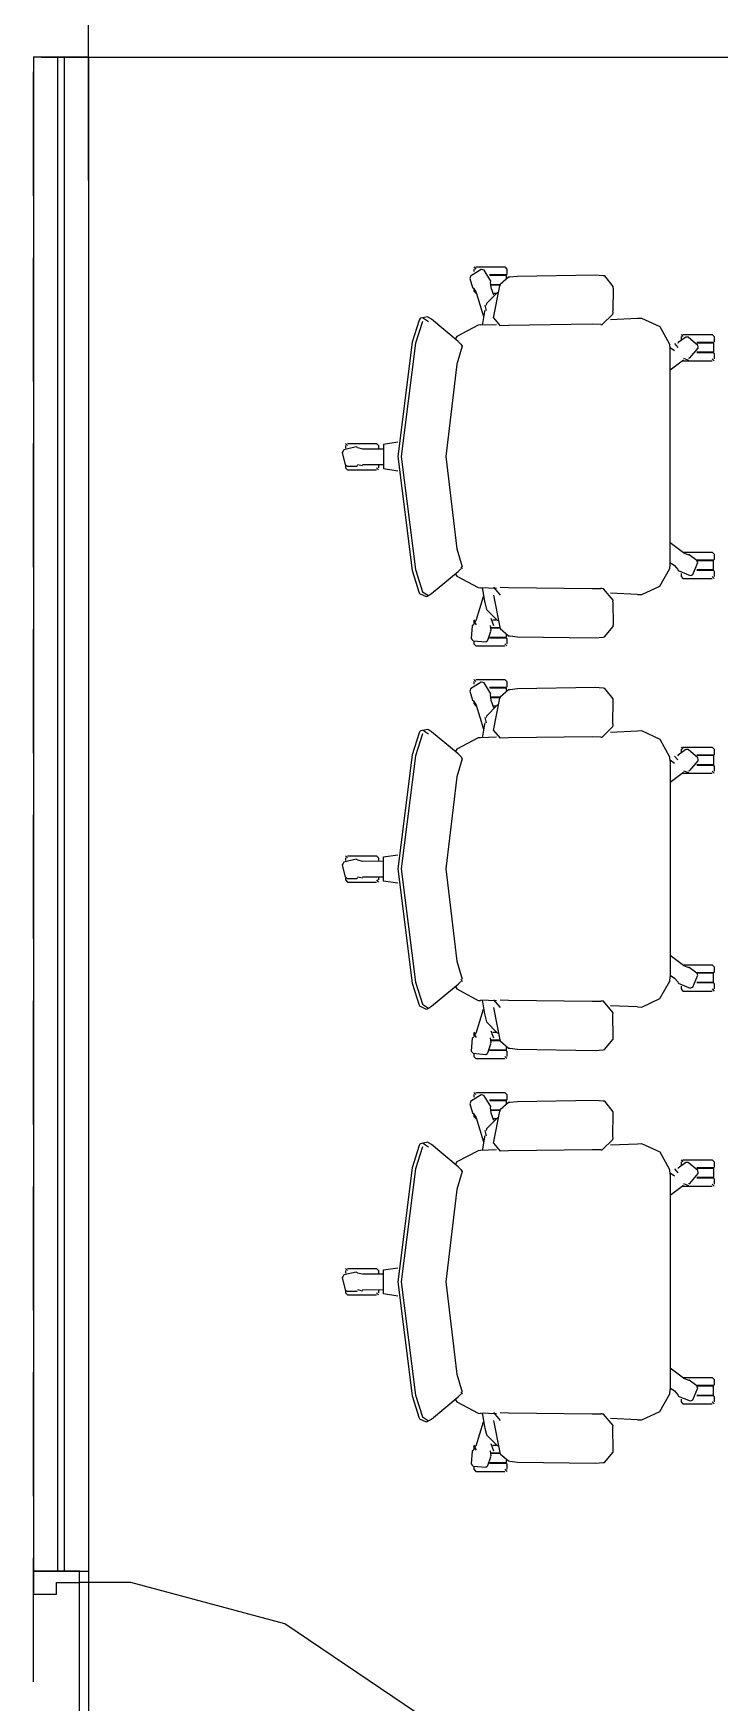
# Model space of a CAD drawing. Extents: x 0 to 23.4, y 0 to 16.5.
# Drawn here: x 4.711 to 5.038, y 9.321 to 10.117 of the extents above; entities that cross this region are included whole.
import ezdxf

# ---------------------------------------------------------------- set-up
doc = ezdxf.new("R2010")
doc.units = 0
doc.layers.get('0').update_dxf_attribs({"linetype": 'CONTINUOUS'})

msp = doc.modelspace()

# ---------------------------------------------------------------- linework, layer by layer
at = {"color": 0}
for points in [[(4.73699, 9.0561), (4.73665, 13.0203)], [(4.71061, 10.1062), (4.71061, 9.38417)], [(4.71061, 10.1062), (4.73687, 10.1062)], [(4.71425, 10.106), (5.68158, 10.106)], [(4.72217, 10.1062), (4.72217, 9.38417)], [(4.72532, 10.1062), (4.72532, 9.38417)], [(4.73687, 10.1062), (4.73687, 9.38417)], [(4.71067, 10.0399), (4.71061, 10.099)], [(4.71067, 9.95139), (4.71067, 10.0104)], [(4.92057, 10.006), (4.9215, 10.0049)], [(4.92057, 10.0049), (4.92057, 10.0038)], [(4.9215, 10.006), (4.93539, 10.006)], [(4.93539, 10.006), (4.93631, 10.0049)], [(4.93631, 10.0049), (4.93631, 10.0024)], [(4.92854, 9.99853), (4.92865, 9.99924), (4.92546, 10.0044), (4.92481, 10.0046), (4.9241, 10.0047), (4.91894, 10.0016), (4.91878, 10.0009), (4.91868, 10.0004), (4.92003, 9.99621), (4.92042, 9.99588)], [(4.93604, 10.0022), (4.928, 10.0022)], [(4.93604, 10.0019), (4.92817, 10.0019)], [(4.92844, 9.99853), (4.92871, 9.99615)], [(4.93317, 9.9975), (4.9285, 9.9975)], [(4.93311, 9.99724), (4.9285, 9.99724)], [(4.92996, 9.98167), (4.93306, 9.99701)], [(4.93772, 10.0011), (4.93712, 10.0011), (4.93317, 9.99761), (4.93306, 9.99701)], [(4.93604, 10.0024), (4.93631, 10.0022)], [(4.93604, 10.0019), (4.93604, 10.0007)], [(4.98226, 10.0018), (4.97851, 10.0021), (4.9414, 10.0015), (4.93772, 10.0011)], [(4.98703, 9.99593), (4.98708, 9.99669), (4.98307, 10.0017), (4.98236, 10.0018), (4.98236, 10.0018), (4.98226, 10.0018), (4.98226, 10.0018)], [(4.92042, 9.99588), (4.92165, 9.99382)], [(4.92057, 9.99561), (4.92057, 9.99442)], [(4.92057, 9.99442), (4.9215, 9.99343)], [(4.9215, 9.99343), (4.92176, 9.99343)], [(4.92165, 9.99382), (4.92524, 9.98236)], [(4.9324, 9.99388), (4.93164, 9.99371), (4.92665, 9.9885), (4.92649, 9.98774)], [(4.92871, 9.99615), (4.9299, 9.99268)], [(4.92964, 9.99343), (4.93126, 9.99343)], [(4.98703, 9.99593), (4.98693, 9.98492)], [(4.89893, 9.98193), (4.8986, 9.98215), (4.89513, 9.9815), (4.89492, 9.98118), (4.89486, 9.98112), (4.89458, 9.98062), (4.89458, 9.98058)], [(4.89615, 9.98193), (4.89893, 9.98004)], [(4.91433, 9.96924), (4.91319, 9.97049), (4.90033, 9.98107), (4.89893, 9.98193)], [(4.92589, 9.98529), (4.92572, 9.98475), (4.92469, 9.97894), (4.92464, 9.97835)], [(4.92589, 9.98774), (4.92649, 9.98529)], [(4.9299, 9.98167), (4.93321, 9.97797)], [(4.98107, 9.97857), (4.98182, 9.97857), (4.98693, 9.98351), (4.98699, 9.98432), (4.98699, 9.98432), (4.98693, 9.98486), (4.98693, 9.98492)], [(4.99858, 9.98133), (4.98574, 9.98079)], [(5.01417, 9.96696), (5.01406, 9.96903), (5.00939, 9.97737), (5.00071, 9.98144), (4.99864, 9.98133), (4.99864, 9.98133), (4.99858, 9.98133), (4.99858, 9.98133)], [(4.89458, 9.98058), (4.89111, 9.97006), (4.88428, 9.91564), (4.89111, 9.86122), (4.89458, 9.85064)], [(4.89615, 9.98004), (4.89274, 9.96957), (4.8859, 9.91564), (4.89274, 9.86165), (4.89615, 9.85113)], [(4.92383, 9.97831), (4.92264, 9.97825), (4.91249, 9.97282), (4.91183, 9.97185)], [(4.93137, 9.97846), (4.92383, 9.97819)], [(4.98107, 9.97857), (4.97706, 9.97863), (4.93718, 9.97814), (4.93321, 9.97797)], [(5.01937, 9.97379), (5.02029, 9.97276)], [(5.02029, 9.97379), (5.03418, 9.97379)], [(5.03418, 9.97379), (5.0351, 9.97276)], [(4.9151, 9.96815), (4.91249, 9.95958), (4.90728, 9.91558), (4.91249, 9.87158), (4.9151, 9.86301)], [(4.91433, 9.96924), (4.9151, 9.96815)], [(5.01417, 9.96761), (5.01628, 9.96615)], [(5.01417, 9.86426), (5.01417, 9.96707)], [(5.01628, 9.96946), (5.01785, 9.96761)], [(5.02285, 9.96251), (5.02349, 9.96257), (5.0275, 9.96724), (5.02746, 9.96789), (5.0274, 9.96858), (5.02274, 9.97254), (5.02208, 9.9725), (5.0216, 9.9725), (5.01801, 9.96989), (5.01785, 9.96946)], [(5.01937, 9.97276), (5.01937, 9.97146)], [(5.03483, 9.96994), (5.02686, 9.96994)], [(5.03483, 9.96506), (5.02686, 9.96506)], [(5.03483, 9.96967), (5.02696, 9.96967)], [(5.03483, 9.96533), (5.02696, 9.96533)], [(5.03483, 9.97021), (5.0351, 9.96994)], [(5.03483, 9.96967), (5.03483, 9.96533)], [(5.03483, 9.96506), (5.0351, 9.96479)], [(5.0351, 9.97276), (5.0351, 9.97021)], [(5.02061, 9.96158), (5.01417, 9.95682)], [(5.02018, 9.96126), (5.03418, 9.96126)], [(5.02061, 9.96251), (5.02285, 9.96158)], [(5.03418, 9.96224), (5.0351, 9.96126)], [(5.0351, 9.96479), (5.0351, 9.96224)], [(4.71067, 9.86279), (4.71067, 9.92182)], [(4.86513, 9.91982), (4.86453, 9.92019), (4.85856, 9.91872), (4.85824, 9.91812), (4.85786, 9.91758), (4.85926, 9.91163), (4.85986, 9.91124), (4.86025, 9.91103), (4.86469, 9.91103), (4.86513, 9.91124)], [(4.85943, 9.92182), (4.86035, 9.92079)], [(4.85943, 9.92079), (4.85943, 9.9196)], [(4.86035, 9.92182), (4.87424, 9.92182)], [(4.86513, 9.91982), (4.86746, 9.91928)], [(4.86746, 9.91928), (4.87756, 9.91932)], [(4.87424, 9.92182), (4.87517, 9.92079)], [(4.87517, 9.92079), (4.87517, 9.91932)], [(4.88439, 9.92236), (4.87756, 9.92139), (4.87756, 9.90983), (4.88439, 9.90881)], [(4.85943, 9.91146), (4.85943, 9.91026)], [(4.85943, 9.91026), (4.86035, 9.90929)], [(4.86035, 9.90929), (4.87424, 9.90929)], [(4.86513, 9.91183), (4.86746, 9.91124)], [(4.86746, 9.91183), (4.87756, 9.91174)], [(4.87424, 9.91026), (4.87517, 9.90929)], [(4.87517, 9.91174), (4.87517, 9.91026)], [(5.02061, 9.86962), (5.01417, 9.8744)], [(5.02018, 9.86996), (5.03418, 9.86996)], [(5.02061, 9.86962), (5.02285, 9.86871)], [(5.03418, 9.86996), (5.0351, 9.86897)], [(4.89893, 9.84928), (4.90033, 9.85021), (4.91319, 9.86079), (4.91433, 9.86199)], [(4.91433, 9.86301), (4.9151, 9.86199)], [(4.99858, 9.84987), (5.00065, 9.84983), (5.00933, 9.85379), (5.01406, 9.86214), (5.01417, 9.86421), (5.01417, 9.86421), (5.01417, 9.86426), (5.01417, 9.86426)], [(5.01417, 9.86507), (5.01628, 9.86361)], [(5.01628, 9.86361), (5.01785, 9.86176)], [(5.01785, 9.86176), (5.01807, 9.86117), (5.02371, 9.85883), (5.02436, 9.85906), (5.02501, 9.85932), (5.02735, 9.86501), (5.02707, 9.86561), (5.02686, 9.86604), (5.02328, 9.86871), (5.02285, 9.86871)], [(5.03483, 9.86615), (5.02686, 9.86615)], [(5.03483, 9.86589), (5.02696, 9.86589)], [(5.03483, 9.86643), (5.0351, 9.86615)], [(5.03483, 9.86149), (5.03483, 9.86589)], [(5.0351, 9.86897), (5.0351, 9.86643)], [(4.91189, 9.85943), (4.91254, 9.85851), (4.92264, 9.85308), (4.92383, 9.85303)], [(5.01937, 9.85975), (5.01937, 9.85846)], [(5.01937, 9.85846), (5.02029, 9.85742)], [(5.02029, 9.85742), (5.03418, 9.85742)], [(5.03483, 9.86122), (5.02686, 9.86122)], [(5.03483, 9.86149), (5.02696, 9.86149)], [(5.03418, 9.85846), (5.0351, 9.85742)], [(5.03483, 9.86122), (5.0351, 9.861)], [(5.0351, 9.861), (5.0351, 9.85846)], [(4.89458, 9.85064), (4.89469, 9.85026), (4.89794, 9.84885), (4.89833, 9.84896), (4.89839, 9.84901), (4.89887, 9.84928), (4.89893, 9.84928)], [(4.89615, 9.85113), (4.89893, 9.84928)], [(4.92165, 9.8374), (4.92524, 9.84885)], [(4.93137, 9.85271), (4.92383, 9.85303)], [(4.92464, 9.85286), (4.92469, 9.85232), (4.92572, 9.84651), (4.92589, 9.84592)], [(4.92589, 9.84592), (4.92649, 9.84343)], [(4.9299, 9.85325), (4.93321, 9.8495)], [(4.92996, 9.8495), (4.93306, 9.83421)], [(4.93321, 9.85325), (4.93718, 9.85314), (4.97706, 9.85265), (4.98107, 9.85265)], [(4.98693, 9.84631), (4.98699, 9.84711), (4.98242, 9.85254), (4.98167, 9.8526), (4.98161, 9.85265), (4.98118, 9.85265), (4.98107, 9.85265)], [(4.99858, 9.84987), (4.98574, 9.85042)], [(4.98693, 9.84631), (4.98703, 9.83524)], [(4.92057, 9.83778), (4.9215, 9.83675)], [(4.9215, 9.83778), (4.92176, 9.83778)], [(4.92649, 9.84343), (4.92665, 9.84272), (4.93164, 9.83757), (4.9324, 9.83735)], [(4.92871, 9.83854), (4.9299, 9.83507)], [(4.92964, 9.83778), (4.93126, 9.83778)], [(4.71067, 9.77419), (4.71067, 9.83328)], [(4.92042, 9.83535), (4.91986, 9.8349), (4.91932, 9.82878), (4.91982, 9.82824), (4.92025, 9.82775), (4.92638, 9.82726), (4.92692, 9.82769), (4.92725, 9.82801), (4.92865, 9.83225), (4.92854, 9.83268)], [(4.92042, 9.8374), (4.92165, 9.83535)], [(4.92057, 9.83675), (4.92057, 9.83556)], [(4.92844, 9.83507), (4.92871, 9.83268)], [(4.93311, 9.83393), (4.9285, 9.83393)], [(4.93317, 9.83371), (4.9285, 9.83371)], [(4.93306, 9.83421), (4.93317, 9.83365), (4.93712, 9.83014), (4.93772, 9.83008)], [(4.93604, 9.83051), (4.93604, 9.82932)], [(4.93772, 9.83008), (4.9414, 9.82969), (4.97851, 9.82915), (4.98226, 9.82943)], [(4.98226, 9.82943), (4.98296, 9.82954), (4.98708, 9.83447), (4.98703, 9.83518), (4.98703, 9.83518), (4.98703, 9.83524), (4.98703, 9.83524)], [(4.92057, 9.82742), (4.92057, 9.82622)], [(4.92057, 9.82622), (4.9215, 9.82525)], [(4.9215, 9.82525), (4.93539, 9.82525)], [(4.93604, 9.82904), (4.928, 9.82904)], [(4.93604, 9.82932), (4.92817, 9.82932)], [(4.93539, 9.82622), (4.93631, 9.82525)], [(4.93604, 9.82904), (4.93631, 9.82878)], [(4.93631, 9.82878), (4.93631, 9.82622)], [(4.92854, 9.80181), (4.92865, 9.80251), (4.92546, 9.80772), (4.92481, 9.80789), (4.9241, 9.80806), (4.91894, 9.80485), (4.91878, 9.80414), (4.91868, 9.80371), (4.92003, 9.79949), (4.92042, 9.79915)], [(4.92057, 9.80925), (4.9215, 9.80826)], [(4.92057, 9.80826), (4.92057, 9.80707)], [(4.9215, 9.80925), (4.93539, 9.80925)], [(4.93539, 9.80925), (4.93631, 9.80826)], [(4.93631, 9.80826), (4.93631, 9.80572)], [(4.92042, 9.79915), (4.92165, 9.7971)], [(4.92057, 9.79893), (4.92057, 9.79775)], [(4.93604, 9.80544), (4.928, 9.80544)], [(4.93604, 9.80518), (4.92817, 9.80518)], [(4.92844, 9.80181), (4.92871, 9.79943)], [(4.93317, 9.80078), (4.9285, 9.80078)], [(4.93311, 9.80057), (4.9285, 9.80057)], [(4.92871, 9.79943), (4.9299, 9.79596)], [(4.92996, 9.78494), (4.93306, 9.80029)], [(4.93772, 9.80442), (4.93712, 9.80442), (4.93317, 9.80089), (4.93306, 9.80029)], [(4.93604, 9.80572), (4.93631, 9.80544)], [(4.93604, 9.80518), (4.93604, 9.80399)], [(4.98226, 9.80507), (4.97851, 9.80539), (4.9414, 9.80485), (4.93772, 9.80442)], [(4.98703, 9.79926), (4.98708, 9.80003), (4.98307, 9.80501), (4.98236, 9.80507), (4.98236, 9.80507), (4.98226, 9.80507), (4.98226, 9.80507)], [(4.98693, 9.78819), (4.98703, 9.79926)], [(4.92057, 9.79775), (4.9215, 9.79671)], [(4.9215, 9.79671), (4.92176, 9.79671)], [(4.92165, 9.7971), (4.92524, 9.78564)], [(4.92589, 9.79107), (4.92649, 9.78857)], [(4.9324, 9.79715), (4.93164, 9.79699), (4.92665, 9.79183), (4.92649, 9.79107)], [(4.92964, 9.79671), (4.93126, 9.79671)], [(4.89458, 9.78386), (4.89111, 9.77333), (4.88428, 9.71892), (4.89111, 9.6645), (4.89458, 9.65392)], [(4.89615, 9.78331), (4.89274, 9.77285), (4.8859, 9.71892), (4.89274, 9.66493), (4.89615, 9.65446)], [(4.89893, 9.78521), (4.8986, 9.78549), (4.89513, 9.78483), (4.89492, 9.78444), (4.89486, 9.78444), (4.89458, 9.7839), (4.89458, 9.78386)], [(4.89615, 9.78521), (4.89893, 9.78331)], [(4.91433, 9.77251), (4.91319, 9.77376), (4.90033, 9.78435), (4.89893, 9.78521)], [(4.92589, 9.78857), (4.92572, 9.78803), (4.92469, 9.78222), (4.92464, 9.78162)], [(4.9299, 9.78494), (4.93321, 9.78125)], [(4.98107, 9.78185), (4.98182, 9.78185), (4.98693, 9.78683), (4.98699, 9.7876), (4.98699, 9.78776), (4.98693, 9.78814), (4.98693, 9.78819)], [(4.99858, 9.78461), (4.98574, 9.78407)], [(5.01417, 9.77024), (5.01406, 9.77229), (5.00939, 9.78065), (5.00071, 9.78472), (4.99864, 9.78461), (4.99864, 9.78461), (4.99858, 9.78461), (4.99858, 9.78461)], [(4.92383, 9.78147), (4.92264, 9.78142), (4.91254, 9.77604), (4.91189, 9.77507)], [(4.93137, 9.78179), (4.92383, 9.78147)], [(4.98107, 9.78185), (4.97706, 9.7819), (4.93718, 9.78142), (4.93321, 9.78125)], [(5.02285, 9.76579), (5.02349, 9.76585), (5.0275, 9.77056), (5.02746, 9.77121), (5.0274, 9.77192), (5.02274, 9.77587), (5.02208, 9.77582), (5.0216, 9.77582), (5.01801, 9.77317), (5.01785, 9.77274)], [(5.01937, 9.77707), (5.02029, 9.77604)], [(5.01937, 9.77604), (5.01937, 9.77474)], [(5.02029, 9.77707), (5.03418, 9.77707)], [(5.03418, 9.77707), (5.0351, 9.77604)], [(5.0351, 9.77604), (5.0351, 9.77349)], [(4.9151, 9.77143), (4.91249, 9.76292), (4.90728, 9.71892), (4.91249, 9.67492), (4.9151, 9.66635)], [(4.91433, 9.77251), (4.9151, 9.77143)], [(5.01417, 9.77089), (5.01628, 9.76942)], [(5.01417, 9.77024), (5.01417, 9.66743)], [(5.01628, 9.77274), (5.01785, 9.77089)], [(5.03483, 9.77322), (5.02686, 9.77322)], [(5.03483, 9.76833), (5.02686, 9.76833)], [(5.03483, 9.773), (5.02696, 9.773)], [(5.03483, 9.76861), (5.02696, 9.76861)], [(5.03483, 9.77349), (5.0351, 9.77322)], [(5.03483, 9.773), (5.03483, 9.76861)], [(5.03483, 9.76833), (5.0351, 9.76807)], [(5.0351, 9.76807), (5.0351, 9.76551)], [(5.02061, 9.76486), (5.01417, 9.7601)], [(5.02018, 9.76454), (5.03418, 9.76454)], [(5.02061, 9.76579), (5.02285, 9.76486)], [(5.03418, 9.76551), (5.0351, 9.76454)], [(4.71067, 9.68565), (4.71067, 9.74468)], [(4.86513, 9.72325), (4.86453, 9.72364), (4.85856, 9.72217), (4.85824, 9.72157), (4.85786, 9.72097), (4.85926, 9.71506), (4.85986, 9.71468), (4.86025, 9.71446), (4.86469, 9.71446), (4.86513, 9.71468)], [(4.85943, 9.72521), (4.86035, 9.72424)], [(4.85943, 9.72424), (4.85943, 9.72304)], [(4.86035, 9.72521), (4.87424, 9.72521)], [(4.86513, 9.72325), (4.86746, 9.72265)], [(4.86746, 9.72265), (4.87756, 9.72276)], [(4.87424, 9.72521), (4.87517, 9.72424)], [(4.87517, 9.72424), (4.87517, 9.72276)], [(4.88439, 9.71213), (4.87756, 9.71311), (4.87756, 9.72467), (4.88439, 9.72569)], [(4.85943, 9.7149), (4.85943, 9.71371)], [(4.85943, 9.71371), (4.86035, 9.71268)], [(4.86035, 9.71268), (4.87424, 9.71268)], [(4.86513, 9.71522), (4.86746, 9.71468)], [(4.86746, 9.71522), (4.87756, 9.71517)], [(4.87424, 9.71371), (4.87517, 9.71268)], [(4.87517, 9.71517), (4.87517, 9.71371)], [(5.02061, 9.6729), (5.01417, 9.67768)], [(5.01785, 9.66504), (5.01807, 9.66444), (5.02371, 9.66211), (5.02436, 9.66233), (5.02501, 9.6626), (5.02735, 9.66829), (5.02707, 9.66889), (5.02686, 9.66932), (5.02328, 9.67199), (5.02285, 9.67199)], [(5.02018, 9.67324), (5.03418, 9.67324)], [(5.02061, 9.6729), (5.02285, 9.67199)], [(5.03418, 9.67324), (5.0351, 9.67225)], [(5.0351, 9.67225), (5.0351, 9.66971)], [(4.89893, 9.65256), (4.90033, 9.65349), (4.91319, 9.66407), (4.91433, 9.66525)], [(4.91183, 9.66265), (4.91249, 9.66174), (4.92264, 9.65625), (4.92383, 9.65619)], [(4.91433, 9.66635), (4.9151, 9.66525)], [(4.99858, 9.65315), (5.00065, 9.6531), (5.00933, 9.65712), (5.01406, 9.66542), (5.01417, 9.66749), (5.01417, 9.66749), (5.01417, 9.66754), (5.01417, 9.66754)], [(5.01417, 9.66835), (5.01628, 9.66689)], [(5.01628, 9.66689), (5.01785, 9.66504)], [(5.01937, 9.66303), (5.01937, 9.66174)], [(5.03483, 9.66943), (5.02686, 9.66943)], [(5.03483, 9.66456), (5.02686, 9.66456)], [(5.03483, 9.66917), (5.02696, 9.66917)], [(5.03483, 9.66482), (5.02696, 9.66482)], [(5.03483, 9.66971), (5.0351, 9.66943)], [(5.03483, 9.66482), (5.03483, 9.66917)], [(5.03483, 9.66456), (5.0351, 9.66428)], [(5.0351, 9.66428), (5.0351, 9.66174)], [(4.71067, 9.59706), (4.71067, 9.65608)], [(4.93137, 9.65603), (4.92383, 9.65631)], [(4.92464, 9.65614), (4.92469, 9.6556), (4.92572, 9.64979), (4.92589, 9.64919)], [(4.9299, 9.65653), (4.93321, 9.65283)], [(4.93321, 9.65653), (4.93718, 9.65642), (4.97706, 9.65593), (4.98107, 9.65593)], [(4.98693, 9.64958), (4.98699, 9.65039), (4.98242, 9.65582), (4.98167, 9.65588), (4.98161, 9.65593), (4.98118, 9.65593), (4.98107, 9.65593)], [(5.01937, 9.66174), (5.02029, 9.66069)], [(5.02029, 9.66069), (5.03418, 9.66069)], [(5.03418, 9.66174), (5.0351, 9.66069)], [(4.89458, 9.65392), (4.89469, 9.6536), (4.89794, 9.65213), (4.89833, 9.65224), (4.89839, 9.65229), (4.89887, 9.65256), (4.89893, 9.65256)], [(4.89615, 9.65446), (4.89893, 9.65256)], [(4.92165, 9.64068), (4.92524, 9.65213)], [(4.92589, 9.64919), (4.92649, 9.64675)], [(4.92649, 9.64675), (4.92665, 9.64606), (4.93164, 9.64085), (4.9324, 9.64063)], [(4.92996, 9.65283), (4.93306, 9.63747)], [(4.99858, 9.65315), (4.98574, 9.65369)], [(4.98703, 9.63857), (4.98693, 9.64958)], [(4.92042, 9.64068), (4.92165, 9.63861)], [(4.92057, 9.64106), (4.9215, 9.64008)], [(4.92057, 9.64008), (4.92057, 9.63883)], [(4.9215, 9.64106), (4.92176, 9.64106)], [(4.92871, 9.64182), (4.9299, 9.63835)], [(4.92964, 9.64106), (4.93126, 9.64106)], [(4.92042, 9.63861), (4.91986, 9.63818), (4.91932, 9.63211), (4.91982, 9.63157), (4.92025, 9.63108), (4.92638, 9.63053), (4.92692, 9.63097), (4.92725, 9.63129), (4.92865, 9.63553), (4.92854, 9.63596)], [(4.92057, 9.63075), (4.92057, 9.62956)], [(4.93604, 9.63232), (4.928, 9.63232)], [(4.93604, 9.6326), (4.92817, 9.6326)], [(4.92844, 9.63835), (4.92871, 9.63596)], [(4.93311, 9.63726), (4.9285, 9.63726)], [(4.93317, 9.63699), (4.9285, 9.63699)], [(4.93306, 9.63747), (4.93317, 9.63693), (4.93712, 9.63346), (4.93772, 9.63342)], [(4.93604, 9.63379), (4.93604, 9.6326)], [(4.93604, 9.63232), (4.93631, 9.63211)], [(4.93631, 9.63211), (4.93631, 9.62956)], [(4.93772, 9.63342), (4.9414, 9.63297), (4.97851, 9.63243), (4.98226, 9.63271)], [(4.98226, 9.63271), (4.98296, 9.63282), (4.98708, 9.63775), (4.98703, 9.63846), (4.98703, 9.63846), (4.98703, 9.63857), (4.98703, 9.63857)], [(4.92057, 9.62956), (4.9215, 9.62853)], [(4.9215, 9.62853), (4.93539, 9.62853)], [(4.93539, 9.62956), (4.93631, 9.62853)], [(4.92854, 9.60499), (4.92865, 9.60568), (4.92546, 9.61083), (4.92481, 9.611), (4.9241, 9.61117), (4.91894, 9.60801), (4.91878, 9.60732), (4.91868, 9.60688), (4.92003, 9.60265), (4.92042, 9.60232)], [(4.92057, 9.61242), (4.9215, 9.61139)], [(4.92057, 9.61139), (4.92057, 9.61019)], [(4.9215, 9.61242), (4.93539, 9.61242)], [(4.93604, 9.60861), (4.928, 9.60861)], [(4.93604, 9.60835), (4.92817, 9.60835)], [(4.93772, 9.60753), (4.93712, 9.60753), (4.93317, 9.60406), (4.93306, 9.60346)], [(4.93539, 9.61242), (4.93631, 9.61139)], [(4.93604, 9.60883), (4.93631, 9.60861)], [(4.93604, 9.60835), (4.93604, 9.60715)], [(4.93631, 9.61139), (4.93631, 9.60883)], [(4.98226, 9.60824), (4.97851, 9.60856), (4.9414, 9.60796), (4.93772, 9.60753)], [(4.98703, 9.60243), (4.98708, 9.60319), (4.98307, 9.60818), (4.98236, 9.60824), (4.98236, 9.60824), (4.98226, 9.60824), (4.98226, 9.60824)], [(4.92042, 9.60232), (4.92165, 9.60026)], [(4.92057, 9.60211), (4.92057, 9.60086)], [(4.92057, 9.60086), (4.9215, 9.59987)], [(4.9215, 9.59987), (4.92176, 9.59987)], [(4.92165, 9.60026), (4.92524, 9.58882)], [(4.9324, 9.60032), (4.93164, 9.60015), (4.92665, 9.595), (4.92649, 9.59424)], [(4.92844, 9.60499), (4.92871, 9.6026)], [(4.93317, 9.60394), (4.9285, 9.60394)], [(4.93311, 9.60368), (4.9285, 9.60368)], [(4.92871, 9.6026), (4.9299, 9.59913)], [(4.92964, 9.59987), (4.93126, 9.59987)], [(4.92996, 9.58811), (4.93306, 9.60346)], [(4.98693, 9.59136), (4.98703, 9.60243)], [(4.92589, 9.59174), (4.92572, 9.59119), (4.92469, 9.58539), (4.92464, 9.58479)], [(4.92589, 9.59424), (4.92649, 9.59174)], [(4.98107, 9.58501), (4.98182, 9.58501), (4.98693, 9.59), (4.98699, 9.59076), (4.98699, 9.59076), (4.98693, 9.59131), (4.98693, 9.59136)], [(4.89458, 9.58703), (4.89111, 9.5765), (4.88428, 9.52208), (4.89111, 9.46767), (4.89458, 9.45708)], [(4.89615, 9.58649), (4.89274, 9.57601), (4.8859, 9.52208), (4.89274, 9.4681), (4.89615, 9.45762)], [(4.89893, 9.58837), (4.8986, 9.58865), (4.89513, 9.58794), (4.89492, 9.58763), (4.89486, 9.58763), (4.89458, 9.58708), (4.89458, 9.58703)], [(4.89615, 9.58837), (4.89893, 9.58649)], [(4.91433, 9.57568), (4.91319, 9.57693), (4.90033, 9.58751), (4.89893, 9.58837)], [(4.92383, 9.58464), (4.92264, 9.58458), (4.91254, 9.57921), (4.91189, 9.57824)], [(4.93137, 9.58496), (4.92383, 9.58464)], [(4.9299, 9.58811), (4.93321, 9.58442)], [(4.98107, 9.58501), (4.97706, 9.58507), (4.93718, 9.58458), (4.93321, 9.58442)], [(4.99858, 9.58778), (4.98574, 9.58724)], [(5.01417, 9.5734), (5.01406, 9.57547), (5.00939, 9.58382), (5.00071, 9.58789), (4.99864, 9.58778), (4.99864, 9.58778), (4.99858, 9.58778), (4.99858, 9.58778)], [(4.91433, 9.57568), (4.9151, 9.5746)], [(5.01628, 9.5759), (5.01785, 9.57406)], [(5.02285, 9.56896), (5.02349, 9.56901), (5.0275, 9.57374), (5.02746, 9.57437), (5.0274, 9.57508), (5.02274, 9.579), (5.02208, 9.57894), (5.0216, 9.57894), (5.01801, 9.57633), (5.01785, 9.5759)], [(5.01937, 9.58024), (5.02029, 9.57921)], [(5.01937, 9.57921), (5.01937, 9.5779)], [(5.02029, 9.58024), (5.03418, 9.58024)], [(5.03483, 9.57639), (5.02686, 9.57639)], [(5.03483, 9.57611), (5.02696, 9.57611)], [(5.03418, 9.58024), (5.0351, 9.57921)], [(5.03483, 9.57667), (5.0351, 9.57639)], [(5.03483, 9.57611), (5.03483, 9.57178)], [(5.0351, 9.57921), (5.0351, 9.57667)], [(4.71067, 9.50846), (4.71067, 9.56754)], [(4.9151, 9.5746), (4.91249, 9.56603), (4.90728, 9.52208), (4.91249, 9.47808), (4.9151, 9.46951)], [(5.01417, 9.57406), (5.01628, 9.5726)], [(5.01417, 9.5734), (5.01417, 9.4706)], [(5.02061, 9.56803), (5.01417, 9.56326)], [(5.02018, 9.56771), (5.03418, 9.56771)], [(5.02061, 9.56896), (5.02285, 9.56803)], [(5.03483, 9.5715), (5.02686, 9.5715)], [(5.03483, 9.57178), (5.02696, 9.57178)], [(5.03418, 9.56868), (5.0351, 9.56771)], [(5.03483, 9.5715), (5.0351, 9.57124)], [(5.0351, 9.57124), (5.0351, 9.56868)], [(4.85943, 9.52838), (4.86035, 9.5274)], [(4.85943, 9.5274), (4.85943, 9.52621)], [(4.86035, 9.52838), (4.87424, 9.52838)], [(4.87424, 9.52838), (4.87517, 9.5274)], [(4.87517, 9.5274), (4.87517, 9.52587)], [(4.88439, 9.51525), (4.87756, 9.51628), (4.87756, 9.52783), (4.88439, 9.52881)], [(4.86513, 9.52636), (4.86453, 9.52675), (4.85856, 9.52533), (4.85824, 9.52474), (4.85786, 9.52414), (4.85926, 9.51824), (4.85986, 9.51785), (4.86025, 9.51764), (4.86469, 9.51764), (4.86513, 9.51785)], [(4.86513, 9.52636), (4.86746, 9.52582)], [(4.86746, 9.52582), (4.87756, 9.52593)], [(4.85943, 9.51807), (4.85943, 9.51688)], [(4.85943, 9.51688), (4.86035, 9.51585)], [(4.86035, 9.51585), (4.87424, 9.51585)], [(4.86513, 9.51839), (4.86746, 9.51785)], [(4.86746, 9.51839), (4.87756, 9.51828)], [(4.87424, 9.51688), (4.87517, 9.51585)], [(4.87517, 9.51833), (4.87517, 9.51688)], [(5.02061, 9.47607), (5.01417, 9.48085)], [(4.71072, 9.41992), (4.71067, 9.47894)], [(5.01417, 9.47151), (5.01628, 9.47006)], [(5.01785, 9.46821), (5.01807, 9.46761), (5.02371, 9.46528), (5.02436, 9.4655), (5.02501, 9.46576), (5.02735, 9.47146), (5.02707, 9.47206), (5.02686, 9.4725), (5.02328, 9.47515), (5.02285, 9.47515)], [(5.02018, 9.4764), (5.03418, 9.4764)], [(5.02061, 9.47607), (5.02285, 9.47515)], [(5.03483, 9.4726), (5.02686, 9.4726)], [(5.03483, 9.47233), (5.02696, 9.47233)], [(5.03418, 9.4764), (5.0351, 9.47542)], [(5.03483, 9.47288), (5.0351, 9.4726)], [(5.03483, 9.46793), (5.03483, 9.47233)], [(5.0351, 9.47542), (5.0351, 9.47288)], [(4.89893, 9.45574), (4.90033, 9.45665), (4.91319, 9.46724), (4.91433, 9.46843)], [(4.91183, 9.46582), (4.91249, 9.4649), (4.92264, 9.45942), (4.92383, 9.45936)], [(4.91433, 9.46951), (4.9151, 9.46843)], [(4.99858, 9.45632), (5.00065, 9.45628), (5.00933, 9.46029), (5.01406, 9.46858), (5.01417, 9.47065), (5.01417, 9.47065), (5.01417, 9.47071), (5.01417, 9.47071)], [(5.01628, 9.47006), (5.01785, 9.46821)], [(5.01937, 9.46619), (5.01937, 9.4649)], [(5.01937, 9.4649), (5.02029, 9.46386)], [(5.02029, 9.46386), (5.03418, 9.46386)], [(5.03483, 9.46772), (5.02686, 9.46772)], [(5.03483, 9.46793), (5.02696, 9.46793)], [(5.03418, 9.4649), (5.0351, 9.46386)], [(5.03483, 9.46772), (5.0351, 9.46744)], [(5.0351, 9.46744), (5.0351, 9.4649)], [(4.89458, 9.45708), (4.89469, 9.45671), (4.89794, 9.45529), (4.89833, 9.4554), (4.89839, 9.45546), (4.89887, 9.45574), (4.89893, 9.45574)], [(4.89615, 9.45762), (4.89893, 9.45574)], [(4.93137, 9.45915), (4.92383, 9.45947)], [(4.92464, 9.45931), (4.92469, 9.45876), (4.92572, 9.45296), (4.92589, 9.45236)], [(4.9299, 9.45969), (4.93321, 9.456)], [(4.92996, 9.456), (4.93306, 9.44065)], [(4.93321, 9.45969), (4.93718, 9.45958), (4.97706, 9.4591), (4.98107, 9.4591)], [(4.98693, 9.45275), (4.98699, 9.45356), (4.98242, 9.45899), (4.98167, 9.45904), (4.98161, 9.4591), (4.98118, 9.4591), (4.98107, 9.4591)], [(4.99858, 9.45632), (4.98574, 9.45688)], [(4.92165, 9.44385), (4.92524, 9.45529)], [(4.92589, 9.45236), (4.92649, 9.44987)], [(4.92649, 9.44987), (4.92665, 9.44917), (4.93164, 9.44401), (4.9324, 9.44379)], [(4.98703, 9.44168), (4.98693, 9.45275)], [(4.92042, 9.44179), (4.91986, 9.44135), (4.91932, 9.43522), (4.91982, 9.43468), (4.92025, 9.43419), (4.92638, 9.43371), (4.92692, 9.43414), (4.92725, 9.43446), (4.92865, 9.43869), (4.92854, 9.43913)], [(4.92042, 9.44385), (4.92165, 9.44179)], [(4.92057, 9.44422), (4.9215, 9.44319)], [(4.92057, 9.44319), (4.92057, 9.442)], [(4.9215, 9.44422), (4.92176, 9.44422)], [(4.92844, 9.44151), (4.92871, 9.43913)], [(4.93311, 9.44043), (4.9285, 9.44043)], [(4.93317, 9.44015), (4.9285, 9.44015)], [(4.92871, 9.44499), (4.9299, 9.44151)], [(4.92964, 9.44422), (4.93126, 9.44422)], [(4.93306, 9.44065), (4.93317, 9.44011), (4.93712, 9.43664), (4.93772, 9.43658)], [(4.98226, 9.43588), (4.98296, 9.43599), (4.98708, 9.44092), (4.98703, 9.44163), (4.98703, 9.44163), (4.98703, 9.44168), (4.98703, 9.44168)], [(4.92057, 9.43392), (4.92057, 9.43267)], [(4.92057, 9.43267), (4.9215, 9.43169)], [(4.93604, 9.43549), (4.928, 9.43549)], [(4.93604, 9.43576), (4.92817, 9.43576)], [(4.93539, 9.43267), (4.93631, 9.43169)], [(4.93604, 9.43696), (4.93604, 9.43576)], [(4.93604, 9.43549), (4.93631, 9.43522)], [(4.93631, 9.43522), (4.93631, 9.43267)], [(4.93772, 9.43658), (4.9414, 9.43614), (4.97851, 9.4356), (4.98226, 9.43588)], [(4.9215, 9.43169), (4.93539, 9.43169)], [(4.71061, 9.38417), (4.73687, 9.38417)], [(4.71072, 9.33132), (4.71072, 9.39035)], [(4.9841, 9.12717), (4.9841, 9.15169), (4.96431, 9.2251), (4.91043, 9.30501), (4.83046, 9.35894), (4.75706, 9.37869), (4.73258, 9.37869)], [(4.73258, 9.12717), (4.73258, 9.37869)]]:
    msp.add_lwpolyline(points, dxfattribs=at)
msp.add_lwpolyline([(4.71072, 9.38417), (4.71072, 9.37321), (4.72168, 9.37321), (4.72168, 9.37869), (4.73258, 9.37869), (4.73258, 9.38417), (4.71072, 9.38417)], close=True, dxfattribs=at)

doc.saveas('drawing.dxf')
